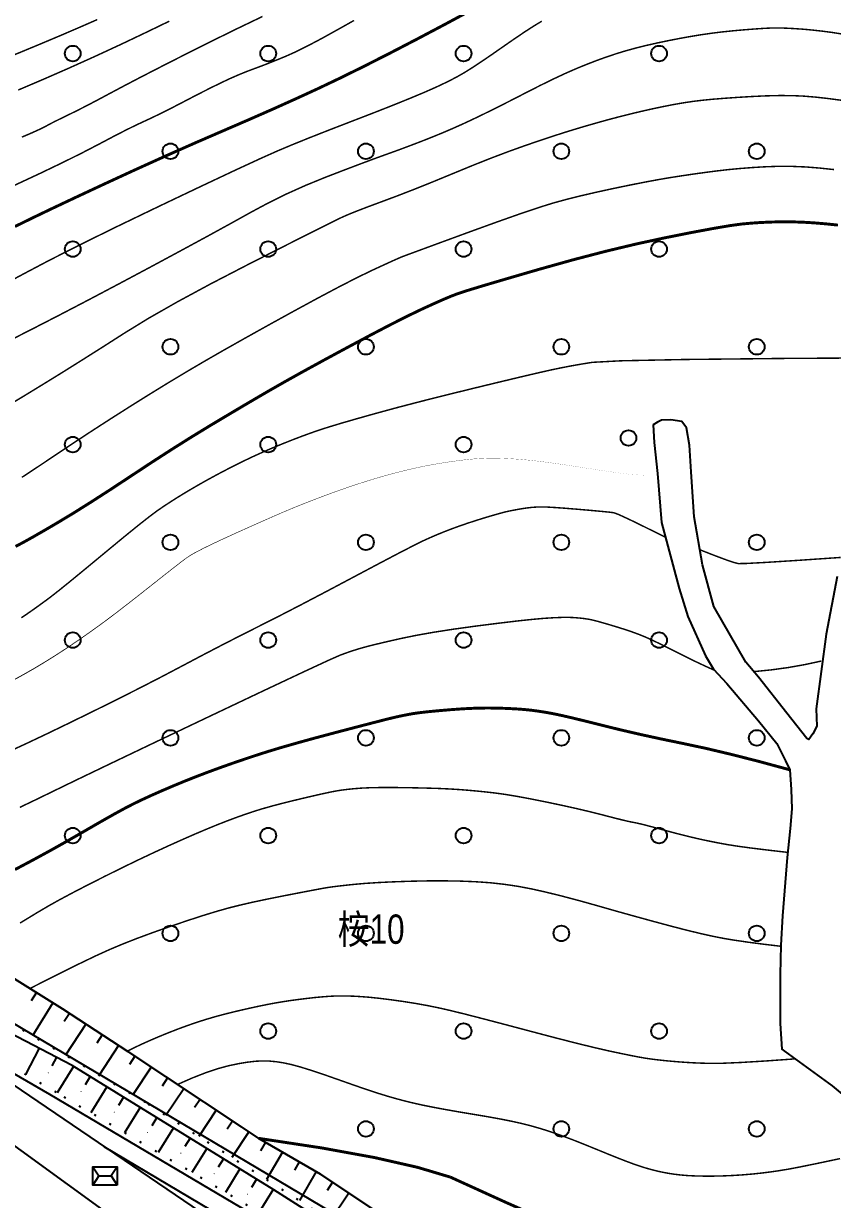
# Model space of a CAD drawing. Extents: x 396500 to 398250, y 1005980 to 1008200.
# Drawn here: x 396613.2 to 396654.6, y 1006693.8 to 1006754 of the extents above; entities that cross this region are included whole.
import ezdxf
from ezdxf.enums import TextEntityAlignment as Align

# ---------------------------------------------------------------- set-up
doc = ezdxf.new("R2010")
doc.units = 0
doc.header["$LTSCALE"] = 0.5
doc.linetypes.add('X4', pattern=[1.6, 0, -1.6])
doc.layers.get('0').update_dxf_attribs({"linetype": 'CONTINUOUS'})
doc.layers.add('ASSIST', color=7, linetype='CONTINUOUS', plot=False)
for name, color, linetype in [('DGX', 2, 'CONTINUOUS'), ('DLDW', 11, 'CONTINUOUS'), ('DMTZ', 3, 'CONTINUOUS'), ('JMD', 6, 'CONTINUOUS'), ('ZBTZ', 3, 'CONTINUOUS')]:
    doc.layers.add(name, color=color, linetype=linetype)
doc.styles.add('细等线体', font='长等线体_0.TTF', dxfattribs={"width": 0.8})
doc.linetypes.add('10421', pattern='A,2,[150,AAA.SHX,S=1,R=0,X=0,Y=1],1e-11', length=2)
doc.linetypes.add('10422', pattern='A,2,[150,AAA.SHX,S=1,R=0,X=0,Y=1],2,[177,AAA.SHX,S=1,R=0,X=0,Y=0.8],1e-09', length=4)
doc.linetypes.add('1161', pattern='A,0,[149,AAA.SHX,S=0.15,R=0,X=0,Y=0],-1.6', length=1.6)
doc.linetypes.add('444', pattern='A,4.5,[145,AAA.SHX,S=1,R=0,X=0,Y=1],4.5,-0.5,[146,AAA.SHX,S=1,R=0,X=0,Y=0],-0.5', length=10)

# ---------------------------------------------------------------- blocks, each defined once
blk = doc.blocks.new('gc272')
at = {"linetype": 'Continuous'}
blk.add_lwpolyline([(1.25, 0), (1.25, 0), (-1.25, 0), (-1.25, 1.9), (1.25, 1.9)], close=True, dxfattribs=at)
for points in [[(-1.25, 1.9), (-0.625, 0.95), (-1.25, 0)], [(1.25, 1.9), (0.625, 0.95), (1.25, 0)], [(-0.625, 0.95), (0.625, 0.95)]]:
    blk.add_lwpolyline(points, dxfattribs=at)
blk = doc.blocks.new('gc326')
blk.add_circle((0, 0), 0.8)
blk = doc.blocks.new('GC200')
at = {"linetype": 'Continuous', "const_width": 0.2, "flags": 128}
blk.add_lwpolyline([(-0.1, 0, 1), (0.1, 0, 1)], format="xyb", close=True, dxfattribs=at)

msp = doc.modelspace()

# ---------------------------------------------------------------- linework, layer by layer
at = {"layer": 'ASSIST', "linetype": 'X4'}
for points in [[(396657.988, 1006671.982), (396655.198, 1006674.047), (396651.147, 1006677.129), (396650.827, 1006676.708), (396649.853, 1006677.231), (396646.467, 1006679.329), (396632.569, 1006688.235), (396625.454, 1006693.053), (396614.905, 1006699.277), (396606.078, 1006704.39), (396601.981, 1006705.978), (396587.123, 1006711.475), (396578.233, 1006713.982), (396568.544, 1006715.93), (396554.916, 1006718.275), (396548.557, 1006720.072), (396525.429, 1006729.389), (396500, 1006746.265)], [(396652.934, 1006677.239), (396646.373, 1006681.614), (396639.629, 1006685.904), (396629.543, 1006692.337), (396619.463, 1006698.769), (396610.855, 1006703.831), (396601.894, 1006708.169), (396594.478, 1006711.088), (396591.133, 1006712.104), (396587.927, 1006713.543)]]:
    msp.add_lwpolyline(points, dxfattribs=at)
at = {"layer": 'ASSIST', "linetype": '1161'}
msp.add_lwpolyline([(396607.355, 1006708.461), (396615.198, 1006703.569), (396618.542, 1006701.374), (396624.383, 1006697.515), (396625.249, 1006696.938), (396628.406, 1006695.108), (396631.541, 1006693.017)], dxfattribs=at)
at = {"layer": 'DGX', "color": 3, "linetype": 'Continuous', "lineweight": -2, "const_width": 0.15}
for points in [[(396636.194, 1006754.679), (396634.819, 1006753.939), (396633.361, 1006753.169), (396631.918, 1006752.42), (396630.583, 1006751.744), (396629.356, 1006751.141), (396628.238, 1006750.61), (396627.136, 1006750.104), (396625.958, 1006749.575), (396624.702, 1006749.023), (396623.37, 1006748.448), (396621.969, 1006747.841), (396620.506, 1006747.193), (396618.982, 1006746.504), (396617.397, 1006745.774), (396615.896, 1006745.073), (396614.624, 1006744.473), (396613.583, 1006743.973), (396612.771, 1006743.573)], [(396654.884, 1006743.648), (396654.29, 1006743.71), (396653.677, 1006743.762), (396653.085, 1006743.797), (396652.514, 1006743.815), (396651.963, 1006743.816), (396651.432, 1006743.803), (396650.92, 1006743.78), (396650.427, 1006743.746), (396649.953, 1006743.702), (396649.364, 1006743.622), (396648.526, 1006743.48), (396647.439, 1006743.278), (396646.104, 1006743.014), (396644.602, 1006742.691), (396643.014, 1006742.312), (396641.342, 1006741.876), (396639.584, 1006741.384), (396637.972, 1006740.915), (396636.74, 1006740.551), (396635.886, 1006740.291), (396635.41, 1006740.135), (396635.082, 1006740.008), (396634.669, 1006739.834), (396634.171, 1006739.613), (396633.588, 1006739.346), (396632.88, 1006739.005), (396632.008, 1006738.565), (396630.971, 1006738.024), (396629.77, 1006737.383), (396628.562, 1006736.73), (396627.506, 1006736.152), (396626.603, 1006735.648), (396625.851, 1006735.22), (396625.149, 1006734.811), (396624.396, 1006734.368), (396623.591, 1006733.89), (396622.735, 1006733.378), (396621.822, 1006732.82), (396620.846, 1006732.207), (396619.807, 1006731.537), (396618.706, 1006730.811), (396617.621, 1006730.097), (396616.632, 1006729.46), (396615.738, 1006728.9), (396614.94, 1006728.419), (396614.243, 1006728.011), (396613.655, 1006727.674), (396613.175, 1006727.407), (396612.803, 1006727.212)], [(396652.422, 1006715.788), (396650.865, 1006716.211), (396649.433, 1006716.576), (396648.128, 1006716.885), (396646.949, 1006717.137), (396645.856, 1006717.362), (396644.809, 1006717.59), (396643.809, 1006717.821), (396642.855, 1006718.056), (396642.001, 1006718.27), (396641.302, 1006718.44), (396640.757, 1006718.566), (396640.367, 1006718.649), (396640.057, 1006718.706), (396639.748, 1006718.758), (396639.443, 1006718.803), (396639.14, 1006718.842), (396638.81, 1006718.875), (396638.423, 1006718.903), (396637.979, 1006718.926), (396637.477, 1006718.944), (396636.926, 1006718.95), (396636.335, 1006718.939), (396635.704, 1006718.909), (396635.032, 1006718.861), (396634.395, 1006718.806), (396633.868, 1006718.755), (396633.452, 1006718.707), (396633.145, 1006718.663), (396632.891, 1006718.617), (396632.629, 1006718.566), (396632.36, 1006718.508), (396632.084, 1006718.445), (396631.695, 1006718.349), (396631.088, 1006718.193), (396630.262, 1006717.979), (396629.218, 1006717.705), (396628.132, 1006717.416), (396627.185, 1006717.155), (396626.374, 1006716.922), (396625.701, 1006716.718), (396625.094, 1006716.524), (396624.484, 1006716.321), (396623.869, 1006716.11), (396623.251, 1006715.891), (396622.635, 1006715.665), (396622.03, 1006715.434), (396621.433, 1006715.197), (396620.846, 1006714.955), (396620.287, 1006714.716), (396619.774, 1006714.489), (396619.308, 1006714.275), (396618.889, 1006714.074), (396618.432, 1006713.839), (396617.856, 1006713.525), (396617.16, 1006713.132), (396616.343, 1006712.659), (396615.463, 1006712.152), (396614.575, 1006711.654), (396613.679, 1006711.166), (396612.775, 1006710.686)]]:
    msp.add_lwpolyline(points, dxfattribs=at)
at = {"layer": 'DGX', "linetype": 'Continuous', "const_width": 0.075}
for points in [[(396616.983, 1006754.159), (396616.113, 1006753.778), (396615.133, 1006753.357), (396614.041, 1006752.897), (396612.928, 1006752.436), (396611.884, 1006752.013), (396610.908, 1006751.629), (396610.002, 1006751.282), (396609.13, 1006750.961), (396608.26, 1006750.655), (396607.393, 1006750.363), (396606.527, 1006750.085), (396605.681, 1006749.823), (396604.872, 1006749.579), (396604.101, 1006749.351), (396603.367, 1006749.14), (396602.295, 1006748.857), (396600.506, 1006748.411), (396598.003, 1006747.802), (396594.784, 1006747.03)], [(396639.732, 1006754.079), (396639.337, 1006753.84), (396638.876, 1006753.543), (396638.349, 1006753.188), (396637.755, 1006752.776), (396637.161, 1006752.362), (396636.633, 1006752.002), (396636.17, 1006751.698), (396635.773, 1006751.449), (396635.372, 1006751.22), (396634.896, 1006750.975), (396634.347, 1006750.715), (396633.724, 1006750.439), (396632.993, 1006750.134), (396632.123, 1006749.782), (396631.114, 1006749.385), (396629.965, 1006748.942), (396628.815, 1006748.498), (396627.802, 1006748.099), (396626.926, 1006747.744), (396626.187, 1006747.433), (396625.307, 1006747.04), (396624.008, 1006746.439), (396622.29, 1006745.63), (396620.153, 1006744.613), (396617.961, 1006743.557), (396616.082, 1006742.633), (396614.515, 1006741.839), (396613.26, 1006741.177), (396612.254, 1006740.639)], [(396630.122, 1006754.114), (396629.279, 1006753.641), (396628.47, 1006753.193), (396627.762, 1006752.819), (396627.154, 1006752.517), (396626.647, 1006752.29), (396626.201, 1006752.106), (396625.774, 1006751.935), (396625.368, 1006751.778), (396624.981, 1006751.635), (396624.599, 1006751.491), (396624.206, 1006751.33), (396623.803, 1006751.154), (396623.39, 1006750.961), (396622.949, 1006750.746), (396622.465, 1006750.504), (396621.937, 1006750.234), (396621.366, 1006749.936), (396620.797, 1006749.641), (396620.279, 1006749.381), (396619.812, 1006749.154), (396619.395, 1006748.961), (396618.955, 1006748.756), (396618.42, 1006748.492), (396617.79, 1006748.168), (396617.064, 1006747.784), (396616.215, 1006747.344), (396615.216, 1006746.848), (396614.067, 1006746.297), (396612.767, 1006745.691)], [(396620.672, 1006754.078), (396619.486, 1006753.505), (396618.167, 1006752.878), (396616.848, 1006752.268), (396615.53, 1006751.675), (396614.213, 1006751.099), (396612.942, 1006750.557)], [(396625.439, 1006754.318), (396624.166, 1006753.707), (396622.875, 1006753.074), (396621.567, 1006752.419), (396620.332, 1006751.792), (396619.263, 1006751.243), (396618.361, 1006750.772), (396617.624, 1006750.38), (396617, 1006750.046), (396616.436, 1006749.751), (396615.932, 1006749.495), (396615.488, 1006749.277), (396615.11, 1006749.094), (396614.804, 1006748.943), (396614.57, 1006748.824), (396614.409, 1006748.736), (396614.26, 1006748.657), (396614.065, 1006748.561), (396613.824, 1006748.45), (396613.538, 1006748.322), (396613.13, 1006748.15)], [(396655.059, 1006753.427), (396654.584, 1006753.502), (396654.143, 1006753.56), (396653.725, 1006753.608), (396653.331, 1006753.648), (396652.959, 1006753.678), (396652.615, 1006753.7), (396652.304, 1006753.717), (396652.027, 1006753.728), (396651.782, 1006753.733), (396651.506, 1006753.729), (396651.133, 1006753.712), (396650.664, 1006753.681), (396650.097, 1006753.638), (396649.497, 1006753.584), (396648.925, 1006753.524), (396648.381, 1006753.456), (396647.865, 1006753.381), (396647.35, 1006753.297), (396646.812, 1006753.2), (396646.25, 1006753.091), (396645.664, 1006752.969), (396645.082, 1006752.838), (396644.532, 1006752.701), (396644.013, 1006752.558), (396643.526, 1006752.41), (396643.049, 1006752.25), (396642.56, 1006752.074), (396642.059, 1006751.881), (396641.546, 1006751.673), (396640.99, 1006751.431), (396640.361, 1006751.138), (396639.659, 1006750.795), (396638.885, 1006750.401), (396638.11, 1006750.003), (396637.407, 1006749.648), (396636.776, 1006749.336), (396636.216, 1006749.066), (396635.69, 1006748.821), (396635.157, 1006748.583), (396634.619, 1006748.353), (396634.074, 1006748.131), (396633.523, 1006747.914), (396632.965, 1006747.701), (396632.4, 1006747.49), (396631.827, 1006747.284), (396631.196, 1006747.056), (396630.457, 1006746.781), (396629.609, 1006746.459), (396628.653, 1006746.091), (396627.654, 1006745.683), (396626.678, 1006745.245), (396625.724, 1006744.775), (396624.793, 1006744.275), (396623.787, 1006743.716), (396622.607, 1006743.069), (396621.254, 1006742.336), (396619.728, 1006741.515), (396618.14, 1006740.668), (396616.602, 1006739.856), (396615.113, 1006739.08), (396613.673, 1006738.34), (396612.329, 1006737.657)], [(396655.223, 1006750.011), (396654.398, 1006750.12), (396653.688, 1006750.199), (396653.094, 1006750.247), (396652.526, 1006750.271), (396651.899, 1006750.275), (396651.212, 1006750.259), (396650.465, 1006750.224), (396649.726, 1006750.179), (396649.066, 1006750.133), (396648.484, 1006750.086), (396647.98, 1006750.037), (396647.501, 1006749.98), (396646.996, 1006749.905), (396646.464, 1006749.813), (396645.905, 1006749.703), (396645.337, 1006749.582), (396644.78, 1006749.456), (396644.233, 1006749.325), (396643.696, 1006749.189), (396643.16, 1006749.048), (396642.618, 1006748.898), (396642.07, 1006748.742), (396641.515, 1006748.578), (396640.93, 1006748.398), (396640.292, 1006748.193), (396639.6, 1006747.963), (396638.856, 1006747.708), (396638.049, 1006747.419), (396637.171, 1006747.087), (396636.223, 1006746.712), (396635.204, 1006746.293), (396634.186, 1006745.873), (396633.242, 1006745.494), (396632.371, 1006745.156), (396631.573, 1006744.858), (396630.874, 1006744.599), (396630.296, 1006744.377), (396629.84, 1006744.194), (396629.505, 1006744.048), (396629.003, 1006743.804), (396628.045, 1006743.325), (396626.631, 1006742.611), (396624.761, 1006741.663), (396622.788, 1006740.642), (396621.066, 1006739.712), (396619.595, 1006738.873), (396618.374, 1006738.123), (396617.297, 1006737.434), (396616.253, 1006736.774), (396615.245, 1006736.142), (396614.27, 1006735.541), (396613.321, 1006734.961), (396612.388, 1006734.398)], [(396654.683, 1006746.488), (396653.936, 1006746.567), (396653.223, 1006746.623), (396652.518, 1006746.652), (396651.822, 1006746.654), (396651.135, 1006746.63), (396650.467, 1006746.589), (396649.831, 1006746.539), (396649.225, 1006746.481), (396648.651, 1006746.414), (396648.09, 1006746.341), (396647.522, 1006746.262), (396646.948, 1006746.178), (396646.368, 1006746.088), (396645.744, 1006745.983), (396645.036, 1006745.852), (396644.244, 1006745.696), (396643.369, 1006745.515), (396642.494, 1006745.324), (396641.699, 1006745.139), (396640.986, 1006744.961), (396640.355, 1006744.789), (396639.64, 1006744.568), (396638.678, 1006744.245), (396637.469, 1006743.819), (396636.011, 1006743.291), (396634.612, 1006742.778), (396633.577, 1006742.397), (396632.905, 1006742.15), (396632.597, 1006742.035), (396632.406, 1006741.954), (396632.082, 1006741.81), (396631.627, 1006741.602), (396631.039, 1006741.331), (396630.297, 1006740.971), (396629.377, 1006740.501), (396628.279, 1006739.919), (396627.004, 1006739.227), (396625.699, 1006738.508), (396624.512, 1006737.846), (396623.443, 1006737.243), (396622.493, 1006736.697), (396621.588, 1006736.166), (396620.655, 1006735.606), (396619.694, 1006735.016), (396618.705, 1006734.398), (396617.721, 1006733.773), (396616.773, 1006733.162), (396615.863, 1006732.566), (396614.991, 1006731.985), (396614.214, 1006731.464), (396613.593, 1006731.052), (396613.128, 1006730.747)], [(396646.061, 1006727.681), (396644.986, 1006728.216), (396644.187, 1006728.605), (396643.663, 1006728.845), (396643.414, 1006728.938), (396643.22, 1006728.962), (396642.863, 1006728.998), (396642.343, 1006729.047), (396641.658, 1006729.106), (396640.96, 1006729.164), (396640.398, 1006729.204), (396639.971, 1006729.228), (396639.681, 1006729.234), (396639.455, 1006729.227), (396639.22, 1006729.21), (396638.978, 1006729.182), (396638.727, 1006729.145), (396638.485, 1006729.103), (396638.265, 1006729.062), (396638.069, 1006729.023), (396637.896, 1006728.985), (396637.702, 1006728.936), (396637.444, 1006728.864), (396637.121, 1006728.771), (396636.733, 1006728.655), (396636.319, 1006728.526), (396635.916, 1006728.394), (396635.524, 1006728.259), (396635.143, 1006728.12), (396634.771, 1006727.978), (396634.407, 1006727.83), (396634.051, 1006727.677), (396633.701, 1006727.52), (396633.217, 1006727.282), (396632.457, 1006726.892), (396631.42, 1006726.347), (396630.106, 1006725.65), (396628.716, 1006724.913), (396627.45, 1006724.25), (396626.309, 1006723.661), (396625.292, 1006723.147), (396624.329, 1006722.662), (396623.349, 1006722.16), (396622.353, 1006721.642), (396621.34, 1006721.106), (396620.281, 1006720.549), (396619.145, 1006719.965), (396617.934, 1006719.354), (396616.647, 1006718.717), (396615.401, 1006718.109), (396614.313, 1006717.584), (396613.382, 1006717.144), (396612.609, 1006716.787)], [(396647.808, 1006727.047), (396648.575, 1006726.748), (396649.161, 1006726.529), (396649.564, 1006726.392), (396649.786, 1006726.335), (396650.212, 1006726.343), (396651.226, 1006726.398), (396652.829, 1006726.5), (396655.02, 1006726.65)], [(396648.557, 1006720.882), (396648.103, 1006721.088), (396647.629, 1006721.311), (396647.135, 1006721.552), (396646.622, 1006721.81), (396646.13, 1006722.058), (396645.698, 1006722.27), (396645.329, 1006722.446), (396645.02, 1006722.584), (396644.718, 1006722.707), (396644.367, 1006722.836), (396643.968, 1006722.971), (396643.52, 1006723.111), (396643.087, 1006723.241), (396642.732, 1006723.343), (396642.456, 1006723.417), (396642.259, 1006723.464), (396642.087, 1006723.496), (396641.889, 1006723.525), (396641.663, 1006723.55), (396641.411, 1006723.572), (396641.114, 1006723.585), (396640.753, 1006723.583), (396640.329, 1006723.566), (396639.841, 1006723.535), (396639.235, 1006723.481), (396638.456, 1006723.398), (396637.504, 1006723.284), (396636.379, 1006723.142), (396635.227, 1006722.983), (396634.195, 1006722.823), (396633.283, 1006722.661), (396632.491, 1006722.498), (396631.816, 1006722.344), (396631.253, 1006722.211), (396630.804, 1006722.098), (396630.468, 1006722.006), (396630.191, 1006721.922), (396629.922, 1006721.834), (396629.659, 1006721.743), (396629.404, 1006721.648), (396628.8, 1006721.381), (396627.493, 1006720.774), (396625.481, 1006719.827), (396622.766, 1006718.539), (396619.96, 1006717.204), (396617.675, 1006716.112), (396615.911, 1006715.265), (396614.669, 1006714.662), (396613.767, 1006714.224), (396613.026, 1006713.87)], [(396654.032, 1006721.351), (396653.195, 1006721.17), (396652.342, 1006721.019), (396651.474, 1006720.9), (396650.591, 1006720.811)], [(396652.313, 1006711.565), (396651.252, 1006711.688), (396650.383, 1006711.795), (396649.706, 1006711.888), (396649.22, 1006711.965), (396648.832, 1006712.036), (396648.448, 1006712.111), (396648.067, 1006712.189), (396647.69, 1006712.272), (396647.293, 1006712.365), (396646.85, 1006712.475), (396646.363, 1006712.602), (396645.83, 1006712.747), (396645.327, 1006712.883), (396644.926, 1006712.987), (396644.629, 1006713.058), (396644.434, 1006713.096), (396644.233, 1006713.134), (396643.915, 1006713.208), (396643.48, 1006713.316), (396642.928, 1006713.459), (396642.287, 1006713.622), (396641.584, 1006713.789), (396640.818, 1006713.96), (396639.99, 1006714.135), (396639.18, 1006714.297), (396638.472, 1006714.429), (396637.865, 1006714.529), (396637.358, 1006714.6), (396636.901, 1006714.652), (396636.443, 1006714.699), (396635.983, 1006714.741), (396635.522, 1006714.777), (396635.013, 1006714.809), (396634.409, 1006714.836), (396633.708, 1006714.857), (396632.913, 1006714.874), (396632.128, 1006714.883), (396631.46, 1006714.882), (396630.91, 1006714.871), (396630.476, 1006714.85), (396630.116, 1006714.821), (396629.787, 1006714.788), (396629.487, 1006714.75), (396629.219, 1006714.708), (396628.905, 1006714.647), (396628.472, 1006714.554), (396627.919, 1006714.428), (396627.246, 1006714.269), (396626.553, 1006714.099), (396625.94, 1006713.939), (396625.406, 1006713.788), (396624.952, 1006713.647), (396624.528, 1006713.503), (396624.085, 1006713.345), (396623.622, 1006713.172), (396623.139, 1006712.983), (396622.616, 1006712.769), (396622.029, 1006712.521), (396621.379, 1006712.237), (396620.665, 1006711.917), (396619.899, 1006711.565), (396619.092, 1006711.184), (396618.243, 1006710.773), (396617.352, 1006710.331), (396616.492, 1006709.896), (396615.732, 1006709.503), (396615.074, 1006709.152), (396614.518, 1006708.842), (396613.894, 1006708.475), (396613.035, 1006707.951)], [(396651.958, 1006706.764), (396651.073, 1006706.869), (396650.294, 1006706.971), (396649.623, 1006707.068), (396649.057, 1006707.162), (396648.503, 1006707.27), (396647.864, 1006707.412), (396647.14, 1006707.587), (396646.332, 1006707.796), (396645.462, 1006708.03), (396644.553, 1006708.279), (396643.606, 1006708.543), (396642.622, 1006708.824), (396641.656, 1006709.094), (396640.766, 1006709.329), (396639.953, 1006709.53), (396639.217, 1006709.695), (396638.511, 1006709.829), (396637.792, 1006709.935), (396637.058, 1006710.015), (396636.309, 1006710.066), (396635.533, 1006710.097), (396634.717, 1006710.11), (396633.859, 1006710.107), (396632.961, 1006710.088), (396632.094, 1006710.057), (396631.332, 1006710.02), (396630.675, 1006709.977), (396630.121, 1006709.928), (396629.661, 1006709.879), (396629.281, 1006709.836), (396628.983, 1006709.798), (396628.765, 1006709.767), (396628.497, 1006709.72), (396628.044, 1006709.635), (396627.407, 1006709.514), (396626.587, 1006709.355), (396625.722, 1006709.183), (396624.952, 1006709.02), (396624.278, 1006708.865), (396623.698, 1006708.72), (396623.115, 1006708.555), (396622.427, 1006708.345), (396621.635, 1006708.088), (396620.739, 1006707.785), (396619.833, 1006707.466), (396619.009, 1006707.161), (396618.268, 1006706.87), (396617.61, 1006706.593), (396616.894, 1006706.267), (396615.98, 1006705.828), (396614.867, 1006705.276), (396613.555, 1006704.611)], [(396652.677, 1006701.002), (396651.152, 1006700.894), (396649.924, 1006700.82), (396648.994, 1006700.78), (396648.36, 1006700.773), (396647.878, 1006700.786), (396647.403, 1006700.807), (396646.934, 1006700.836), (396646.471, 1006700.873), (396646.034, 1006700.913), (396645.642, 1006700.956), (396645.296, 1006701), (396644.994, 1006701.045), (396644.67, 1006701.102), (396644.255, 1006701.183), (396643.751, 1006701.286), (396643.155, 1006701.413), (396642.422, 1006701.581), (396641.501, 1006701.806), (396640.394, 1006702.089), (396639.1, 1006702.43), (396637.811, 1006702.772), (396636.719, 1006703.058), (396635.823, 1006703.288), (396635.123, 1006703.461), (396634.517, 1006703.6), (396633.899, 1006703.727), (396633.269, 1006703.84), (396632.629, 1006703.941), (396632.014, 1006704.027), (396631.462, 1006704.096), (396630.972, 1006704.149), (396630.545, 1006704.184), (396630.162, 1006704.207), (396629.804, 1006704.22), (396629.472, 1006704.224), (396629.166, 1006704.219), (396628.853, 1006704.203), (396628.503, 1006704.177), (396628.115, 1006704.141), (396627.69, 1006704.093), (396627.257, 1006704.039), (396626.846, 1006703.983), (396626.458, 1006703.924), (396626.091, 1006703.862), (396625.707, 1006703.79), (396625.264, 1006703.7), (396624.763, 1006703.591), (396624.204, 1006703.463), (396623.63, 1006703.324), (396623.084, 1006703.179), (396622.566, 1006703.029), (396622.078, 1006702.873), (396621.599, 1006702.708), (396621.114, 1006702.53), (396620.623, 1006702.339), (396620.124, 1006702.135), (396619.647, 1006701.93), (396619.22, 1006701.738), (396618.843, 1006701.559), (396618.516, 1006701.392)]]:
    msp.add_lwpolyline(points, dxfattribs=at)
at = {"layer": 'DGX', "linetype": 'Continuous', "const_width": 0.075, "flags": 128}
for points in [[(396613.101, 1006723.564), (396613.421, 1006723.781), (396613.738, 1006724.002), (396614.05, 1006724.226), (396614.358, 1006724.451), (396614.662, 1006724.679), (396615.058, 1006724.99), (396615.641, 1006725.461), (396616.413, 1006726.095), (396617.374, 1006726.89), (396618.334, 1006727.683), (396619.106, 1006728.309), (396619.69, 1006728.768), (396620.086, 1006729.061), (396620.395, 1006729.271), (396620.717, 1006729.483), (396621.052, 1006729.696), (396621.401, 1006729.911), (396621.761, 1006730.126), (396622.132, 1006730.342), (396622.513, 1006730.557), (396622.904, 1006730.772), (396623.305, 1006730.987), (396623.716, 1006731.201), (396624.136, 1006731.413), (396624.566, 1006731.625), (396625.011, 1006731.836), (396625.478, 1006732.046), (396625.964, 1006732.256), (396626.472, 1006732.465), (396626.977, 1006732.666), (396627.457, 1006732.849), (396627.913, 1006733.016), (396628.343, 1006733.165), (396628.834, 1006733.323), (396629.472, 1006733.515), (396630.257, 1006733.742), (396631.188, 1006734.004), (396632.256, 1006734.295), (396633.451, 1006734.607), (396634.772, 1006734.941), (396636.221, 1006735.297), (396637.605, 1006735.632), (396638.735, 1006735.902), (396639.61, 1006736.106), (396640.231, 1006736.246), (396640.731, 1006736.35), (396641.246, 1006736.449), (396641.774, 1006736.542), (396642.317, 1006736.629), (396643.779, 1006736.708), (396647.065, 1006736.775), (396652.174, 1006736.829), (396659.107, 1006736.871)], [(396621.087, 1006699.693), (396621.836, 1006700.022), (396622.522, 1006700.291), (396623.145, 1006700.501), (396623.703, 1006700.652), (396624.207, 1006700.757), (396624.665, 1006700.834), (396625.077, 1006700.882), (396625.442, 1006700.9), (396625.791, 1006700.891), (396626.153, 1006700.857), (396626.527, 1006700.798), (396626.913, 1006700.715), (396627.36, 1006700.594), (396627.913, 1006700.423), (396628.573, 1006700.204), (396629.339, 1006699.935), (396630.113, 1006699.662), (396630.794, 1006699.428), (396631.381, 1006699.236), (396631.875, 1006699.083), (396632.324, 1006698.956), (396632.777, 1006698.837), (396633.233, 1006698.727), (396633.692, 1006698.626), (396634.195, 1006698.526), (396634.784, 1006698.416), (396635.457, 1006698.298), (396636.214, 1006698.172), (396636.968, 1006698.044), (396637.63, 1006697.924), (396638.198, 1006697.811), (396638.674, 1006697.706), (396639.103, 1006697.598), (396639.53, 1006697.479), (396639.957, 1006697.349), (396640.382, 1006697.208), (396640.833, 1006697.046), (396641.337, 1006696.856), (396641.893, 1006696.636), (396642.503, 1006696.388), (396643.099, 1006696.144), (396643.614, 1006695.937), (396644.048, 1006695.768), (396644.402, 1006695.636), (396644.713, 1006695.528), (396645.02, 1006695.431), (396645.322, 1006695.345), (396645.62, 1006695.269), (396645.92, 1006695.204), (396646.226, 1006695.147), (396646.54, 1006695.1), (396646.861, 1006695.063), (396647.207, 1006695.035), (396647.596, 1006695.016), (396648.026, 1006695.007), (396648.499, 1006695.007), (396648.992, 1006695.018), (396649.482, 1006695.038), (396649.97, 1006695.069), (396650.455, 1006695.109), (396650.936, 1006695.159), (396651.411, 1006695.218), (396651.879, 1006695.286), (396652.342, 1006695.362), (396652.943, 1006695.476), (396653.826, 1006695.656), (396654.993, 1006695.903)]]:
    msp.add_lwpolyline(points, dxfattribs=at)
at = {"layer": 'DGX', "linetype": 'Continuous', "flags": 128}
msp.add_lwpolyline([(396612.725, 1006720.393, 0.0474, 0.0466, 0), (396613.225, 1006720.667, 0.0466, 0.0459, 0), (396613.726, 1006720.954, 0.0459, 0.0451, 0), (396614.223, 1006721.251, 0.0451, 0.0443, 0), (396614.715, 1006721.555, 0.0443, 0.0436, 0), (396615.201, 1006721.867, 0.0436, 0.0428, 0), (396615.681, 1006722.186, 0.0428, 0.0421, 0), (396616.152, 1006722.508, 0.0421, 0.0413, 0), (396616.611, 1006722.83, 0.0413, 0.0406, 0), (396617.058, 1006723.151, 0.0406, 0.0399, 0), (396617.492, 1006723.47, 0.0399, 0.0391, 0), (396617.955, 1006723.819, 0.0391, 0.0382, 0), (396618.486, 1006724.228, 0.0382, 0.0372, 0), (396619.085, 1006724.696, 0.0372, 0.0361, 0), (396619.753, 1006725.223, 0.0361, 0.035, 0), (396620.394, 1006725.73, 0.035, 0.0342, 0), (396620.913, 1006726.137, 0.0342, 0.0335, 0), (396621.309, 1006726.443, 0.0335, 0.0331, 0), (396621.583, 1006726.65, 0.0331, 0.0326, 0), (396621.899, 1006726.845, 0.0326, 0.0318, 0), (396622.42, 1006727.118, 0.0318, 0.0307, 0), (396623.147, 1006727.469, 0.0307, 0.0294, 0), (396624.08, 1006727.897, 0.0294, 0.028, 0), (396625.041, 1006728.328, 0.028, 0.0268, 0), (396625.853, 1006728.687, 0.0268, 0.0259, 0), (396626.516, 1006728.974, 0.0259, 0.0251, 0), (396627.03, 1006729.19, 0.0251, 0.0245, 0), (396627.474, 1006729.369, 0.0245, 0.0239, 0), (396627.927, 1006729.546, 0.0239, 0.0232, 0), (396628.388, 1006729.723, 0.0232, 0.0225, 0), (396628.858, 1006729.898, 0.0225, 0.0219, 0), (396629.334, 1006730.07, 0.0219, 0.0212, 0), (396629.813, 1006730.237, 0.0212, 0.0205, 0), (396630.296, 1006730.398, 0.0205, 0.0199, 0), (396630.781, 1006730.554, 0.0199, 0.0192, 0), (396631.269, 1006730.703, 0.0192, 0.0185, 0), (396631.758, 1006730.844, 0.0185, 0.0178, 0), (396632.248, 1006730.977, 0.0178, 0.0172, 0), (396632.74, 1006731.101, 0.0172, 0.0165, 0), (396633.232, 1006731.216, 0.0165, 0.0158, 0), (396633.725, 1006731.32, 0.0158, 0.0152, 0), (396634.218, 1006731.412, 0.0152, 0.0145, 0), (396634.711, 1006731.494, 0.0145, 0.0139, 0), (396635.174, 1006731.563, 0.0139, 0.0134, 0), (396635.574, 1006731.617, 0.0134, 0.0129, 0), (396635.913, 1006731.657, 0.0129, 0.0126, 0), (396636.19, 1006731.683, 0.0126, 0.0122, 0), (396636.435, 1006731.7, 0.0122, 0.0119, 0), (396636.681, 1006731.713, 0.0119, 0.0116, 0), (396636.926, 1006731.723, 0.0116, 0.0113, 0), (396637.171, 1006731.729, 0.0113, 0.0109, 0), (396637.446, 1006731.728, 0.0109, 0.0105, 0), (396637.779, 1006731.717, 0.0105, 0.00994, 0), (396638.172, 1006731.697, 0.00994, 0.00934, 0), (396638.624, 1006731.667, 0.00934, 0.00862, 0), (396639.175, 1006731.617, 0.00862, 0.0077, 0), (396639.864, 1006731.534, 0.0077, 0.0066, 0), (396640.692, 1006731.42, 0.0066, 0.00531, 0), (396641.659, 1006731.273, 0.00531, 0.00405, 0), (396642.6, 1006731.128, 0.00405, 0.00305, 0), (396643.352, 1006731.017, 0.00305, 0.0023, 0), (396643.915, 1006730.941, 0.0023, 0.0018, 0), (396644.289, 1006730.898, 0.0018, 0.00141, 0), (396644.584, 1006730.876, 0.00141, 0.000983, 0), (396644.91, 1006730.859, 0.000983, 0.000512, 0), (396645.267, 1006730.849, 0.000512, 0, 0), (396645.655, 1006730.844, 0, 0, 0)], format="xyseb", dxfattribs=at)
at = {"layer": 'DGX', "color": 3, "linetype": 'Continuous', "lineweight": -2, "const_width": 0.15, "flags": 128}
for points in [[(396635.059, 1006694.954), (396633.373, 1006695.457), (396631.176, 1006695.956), (396628.468, 1006696.449), (396625.249, 1006696.938)], [(396635.059, 1006694.954), (396637.89, 1006693.665), (396640.684, 1006692.429), (396643.44, 1006691.248), (396646.159, 1006690.121)]]:
    msp.add_lwpolyline(points, dxfattribs=at)
at = {"layer": 'DLDW', "linetype": 'Continuous', "elevation": 19.55, "flags": 128}
msp.add_lwpolyline([(396625.32, 1006687.43), (396608.137, 1006699.897), (396609.555, 1006701.786), (396627.101, 1006689.884)], close=True, dxfattribs=at)
at = {"layer": 'DMTZ', "linetype": 'Continuous'}
for p, q in [((396613.87, 1006704.397), (396613.606, 1006703.972)), ((396614.719, 1006703.867), (396613.665, 1006702.178)), ((396615.562, 1006703.33), (396615.288, 1006702.912)), ((396616.398, 1006702.781), (396615.352, 1006701.186)), ((396617.234, 1006702.233), (396616.96, 1006701.814)), ((396618.07, 1006701.684), (396617.078, 1006700.172)), ((396614.004, 1006701.55), (396613.305, 1006700.204)), ((396614.892, 1006701.089), (396614.661, 1006700.645)), ((396618.905, 1006701.134), (396618.63, 1006700.717)), ((396615.776, 1006700.622), (396614.935, 1006699.259)), ((396619.74, 1006700.583), (396618.799, 1006699.159)), ((396616.627, 1006700.097), (396616.364, 1006699.671)), ((396620.574, 1006700.032), (396620.298, 1006699.614)), ((396617.478, 1006699.572), (396616.658, 1006698.243)), ((396621.408, 1006699.48), (396620.501, 1006698.107)), ((396618.329, 1006699.047), (396618.066, 1006698.621)), ((396622.243, 1006698.929), (396621.967, 1006698.512)), ((396619.18, 1006698.522), (396618.381, 1006697.226)), ((396623.077, 1006698.378), (396622.187, 1006697.031)), ((396620.031, 1006697.997), (396619.769, 1006697.571)), ((396620.882, 1006697.472), (396620.104, 1006696.21)), ((396623.911, 1006697.826), (396623.636, 1006697.409)), ((396621.733, 1006696.947), (396621.471, 1006696.521)), ((396624.745, 1006697.274), (396623.869, 1006695.958)), ((396622.584, 1006696.422), (396621.827, 1006695.193)), ((396625.59, 1006696.74), (396625.339, 1006696.308)), ((396623.436, 1006695.897), (396623.173, 1006695.471)), ((396626.455, 1006696.239), (396625.638, 1006694.829)), ((396627.32, 1006695.737), (396627.07, 1006695.305)), ((396624.287, 1006695.372), (396623.55, 1006694.177)), ((396628.185, 1006695.236), (396627.325, 1006693.752)), ((396625.138, 1006694.847), (396624.875, 1006694.421)), ((396629.026, 1006694.694), (396628.748, 1006694.278)), ((396625.989, 1006694.322), (396625.272, 1006693.16)), ((396629.858, 1006694.14), (396628.921, 1006692.734))]:
    msp.add_line(p, q, dxfattribs=at)
for points in [[(396658.856, 1006673.328), (396650.717, 1006678.579), (396626.021, 1006694.302), (396615.696, 1006700.671), (396606.126, 1006705.645), (396602.211, 1006707.474), (396587.625, 1006712.997), (396576.871, 1006716.03), (396569.824, 1006717.196), (396555.284, 1006719.836), (396548.85, 1006721.71), (396526.886, 1006730.367), (396500, 1006747.921)], [(396653.761, 1006677.796), (396651.991, 1006679.473), (396650.423, 1006680.715), (396648.785, 1006681.862), (396638.139, 1006688.767), (396634.84, 1006690.951), (396633.883, 1006691.56), (396631.541, 1006693.017), (396628.406, 1006695.108), (396625.249, 1006696.938), (396624.383, 1006697.515), (396618.542, 1006701.374), (396615.198, 1006703.569), (396607.355, 1006708.461), (396603.264, 1006710.885), (396601.557, 1006711.929), (396598.889, 1006713.246), (396596.205, 1006714.321), (396593.828, 1006715.182), (396591.569, 1006715.691), (396589.299, 1006715.926)]]:
    msp.add_lwpolyline(points, dxfattribs=at)
at = {"layer": 'DMTZ', "linetype": '10422', "elevation": 19.378, "flags": 128}
for points in [[(396650.5, 1006676.277), (396632.605, 1006687.714), (396626.001, 1006692.416), (396614.566, 1006699.185), (396605.858, 1006704.214), (396601.748, 1006705.374), (396589.333, 1006709.986), (396582.133, 1006712.362), (396574.047, 1006714.313), (396565.091, 1006716.183), (396548.433, 1006719.35), (396537.935, 1006723.795), (396525.241, 1006728.759), (396520.789, 1006731.257), (396516.672, 1006734.011), (396500, 1006745.727)], [(396617.317, 1006696.521), (396625.515, 1006691.668), (396632.106, 1006686.975), (396646.006, 1006678.183)]]:
    msp.add_lwpolyline(points, dxfattribs=at)
at = {"layer": 'DMTZ', "linetype": '10421'}
msp.add_lwpolyline([(396654.844, 1006725.676), (396654.278, 1006722.73), (396653.771, 1006718.915), (396653.809, 1006718.014), (396653.605, 1006717.625), (396653.401, 1006717.347), (396653.295, 1006717.39), (396652.27, 1006718.679), (396650.822, 1006720.533), (396650.177, 1006721.297), (396648.528, 1006724.146), (396647.96, 1006726.272), (396647.521, 1006728.732), (396647.37, 1006731.025), (396647.287, 1006732.39), (396647.134, 1006733.286), (396646.898, 1006733.595), (396646.327, 1006733.685), (396645.864, 1006733.676), (396645.655, 1006733.567), (396645.434, 1006733.427), (396645.474, 1006732.525), (396645.647, 1006730.936), (396645.86, 1006728.445), (396646.752, 1006725.061), (396647.202, 1006723.632), (396648.107, 1006721.618), (396648.509, 1006720.933), (396649.195, 1006720.206), (396650.812, 1006718.3), (396651.753, 1006717.134), (396652.205, 1006716.242), (396652.422, 1006715.788), (396652.486, 1006714.789), (396652.521, 1006713.791), (396652.448, 1006712.795), (396652.285, 1006711.304), (396652.046, 1006708.314), (396651.961, 1006706.817), (396651.935, 1006705.318), (396651.931, 1006702.818), (396652.01, 1006701.495), (396652.151, 1006701.391), (396654.581, 1006699.632), (396657.344, 1006697.326)], dxfattribs=at)
at = {"layer": 'JMD', "linetype": '444', "flags": 128}
msp.add_lwpolyline([(396656.959, 1006675.211), (396632.302, 1006691.189), (396609.275, 1006704.847), (396602.082, 1006708.333, 0.038753), (396577.125, 1006716.638), (396567.745, 1006718.137), (396549.256, 1006722.226), (396526.827, 1006731.115), (396500, 1006748.619)], format="xyb", dxfattribs=at)

# ---------------------------------------------------------------- block references
at = {"layer": 'DLDW', "linetype": 'Continuous', "xscale": 0.5, "yscale": 0.5}
msp.add_blockref('gc272', (396617.386, 1006694.539), dxfattribs=at)
at = {"layer": 'DMTZ', "linetype": 'Continuous', "xscale": 0.125, "yscale": 0.125}
for p in [(396614.477, 1006700.29), (396616.154, 1006699.331), (396617.856, 1006698.281), (396619.559, 1006697.231), (396621.261, 1006696.181), (396622.963, 1006695.131), (396624.665, 1006694.081)]:
    msp.add_blockref('GC200', p, dxfattribs=at)
at = {"layer": 'ZBTZ', "linetype": 'Continuous', "xscale": 0.5, "yscale": 0.5}
for p in [(396615.731, 1006752.423), (396625.731, 1006752.423), (396635.731, 1006752.423), (396645.731, 1006752.423), (396620.731, 1006747.423), (396630.731, 1006747.423), (396640.731, 1006747.423), (396650.731, 1006747.423), (396615.731, 1006742.423), (396625.731, 1006742.423), (396635.731, 1006742.423), (396645.731, 1006742.423), (396620.731, 1006737.423), (396630.731, 1006737.423), (396640.731, 1006737.423), (396650.731, 1006737.423), (396644.167, 1006732.759), (396615.731, 1006732.423), (396625.731, 1006732.423), (396635.731, 1006732.423), (396620.731, 1006727.423), (396630.731, 1006727.423), (396640.731, 1006727.423), (396650.731, 1006727.423), (396615.731, 1006722.423), (396625.731, 1006722.423), (396635.731, 1006722.423), (396645.731, 1006722.423), (396620.731, 1006717.423), (396630.731, 1006717.423), (396640.731, 1006717.423), (396650.731, 1006717.423), (396615.731, 1006712.423), (396625.731, 1006712.423), (396635.731, 1006712.423), (396645.731, 1006712.423), (396620.731, 1006707.423), (396630.731, 1006707.423), (396640.731, 1006707.423), (396650.731, 1006707.423), (396625.731, 1006702.423), (396635.731, 1006702.423), (396645.731, 1006702.423), (396630.731, 1006697.423), (396640.731, 1006697.423), (396650.731, 1006697.423)]:
    msp.add_blockref('gc326', p, dxfattribs=at)

# ---------------------------------------------------------------- texts
at = {"layer": 'ZBTZ', "linetype": 'Continuous', "style": '细等线体', "width": 0.8}
msp.add_text('桉10', height=1.5, dxfattribs=at).set_placement((396630.997, 1006707.668), align=Align.MIDDLE)

doc.saveas('drawing.dxf')
